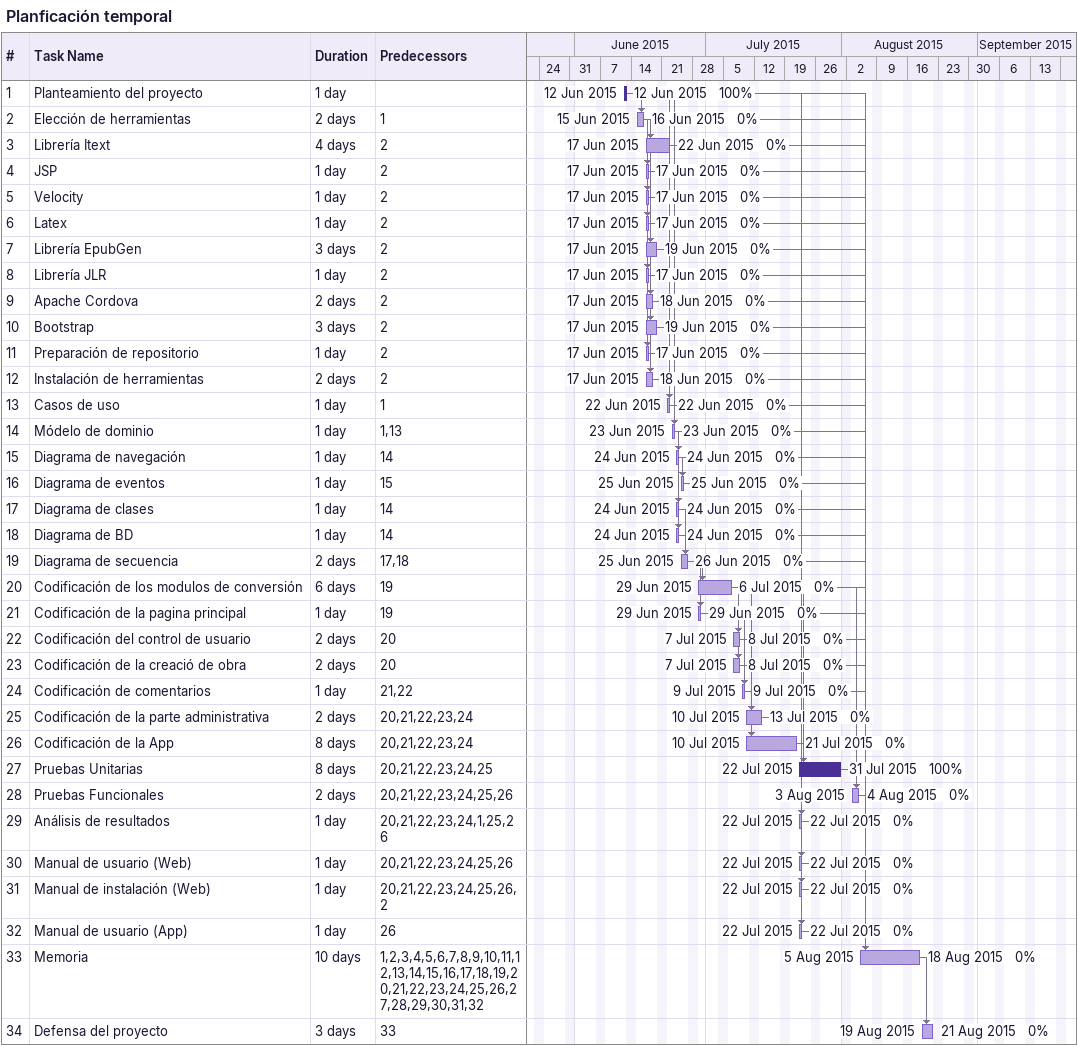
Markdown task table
Planficación temporal

| ID | Task | Duration | Start | Finish | Predecessors | % complete |
|---|---|---|---|---|---|---|
| 1 | Planteamiento del proyecto | 1d | 2015-06-12 | 2015-06-12 |  | 100 |
| 2 | Elección de herramientas | 2d | 2015-06-15 | 2015-06-16 | 1 | 0 |
| 3 | Librería Itext | 4d | 2015-06-17 | 2015-06-22 | 2 | 0 |
| 4 | JSP | 1d | 2015-06-17 | 2015-06-17 | 2 | 0 |
| 5 | Velocity | 1d | 2015-06-17 | 2015-06-17 | 2 | 0 |
| 6 | Latex | 1d | 2015-06-17 | 2015-06-17 | 2 | 0 |
| 7 | Librería EpubGen | 3d | 2015-06-17 | 2015-06-19 | 2 | 0 |
| 8 | Librería JLR | 1d | 2015-06-17 | 2015-06-17 | 2 | 0 |
| 9 | Apache Cordova | 2d | 2015-06-17 | 2015-06-18 | 2 | 0 |
| 10 | Bootstrap | 3d | 2015-06-17 | 2015-06-19 | 2 | 0 |
| 11 | Preparación de repositorio | 1d | 2015-06-17 | 2015-06-17 | 2 | 0 |
| 12 | Instalación de herramientas | 2d | 2015-06-17 | 2015-06-18 | 2 | 0 |
| 13 | Casos de uso | 1d | 2015-06-22 | 2015-06-22 | 1 | 0 |
| 14 | Módelo de dominio | 1d | 2015-06-23 | 2015-06-23 | 1, 13 | 0 |
| 15 | Diagrama de navegación | 1d | 2015-06-24 | 2015-06-24 | 14 | 0 |
| 16 | Diagrama de eventos | 1d | 2015-06-25 | 2015-06-25 | 15 | 0 |
| 17 | Diagrama de clases | 1d | 2015-06-24 | 2015-06-24 | 14 | 0 |
| 18 | Diagrama de BD | 1d | 2015-06-24 | 2015-06-24 | 14 | 0 |
| 19 | Diagrama de secuencia | 2d | 2015-06-25 | 2015-06-26 | 17, 18 | 0 |
| 20 | Codificación de los modulos de conversión | 6d | 2015-06-29 | 2015-07-06 | 19 | 0 |
| 21 | Codificación de la pagina principal | 1d | 2015-06-29 | 2015-06-29 | 19 | 0 |
| 22 | Codificación del control de usuario | 2d | 2015-07-07 | 2015-07-08 | 20 | 0 |
| 23 | Codificación de la creació de obra | 2d | 2015-07-07 | 2015-07-08 | 20 | 0 |
| 24 | Codificación de comentarios | 1d | 2015-07-09 | 2015-07-09 | 21, 22 | 0 |
| 25 | Codificación de la parte administrativa | 2d | 2015-07-10 | 2015-07-13 | 20, 21, 22, 23, 24 | 0 |
| 26 | Codificación de la App | 8d | 2015-07-10 | 2015-07-21 | 20, 21, 22, 23, 24 | 0 |
| 27 | Pruebas Unitarias | 8d | 2015-07-22 | 2015-07-31 | 20, 21, 22, 23, 24, 25 | 100 |
| 28 | Pruebas Funcionales | 2d | 2015-08-03 | 2015-08-04 | 20, 21, 22, 23, 24, 25, 26 | 0 |
| 29 | Análisis de resultados | 1d | 2015-07-22 | 2015-07-22 | 20, 21, 22, 23, 24, 1, 25, 26 | 0 |
| 30 | Manual de usuario (Web) | 1d | 2015-07-22 | 2015-07-22 | 20, 21, 22, 23, 24, 25, 26 | 0 |
| 31 | Manual de instalación (Web) | 1d | 2015-07-22 | 2015-07-22 | 20, 21, 22, 23, 24, 25, 26, 2 | 0 |
| 32 | Manual de usuario (App) | 1d | 2015-07-22 | 2015-07-22 | 26 | 0 |
| 33 | Memoria | 10d | 2015-08-05 | 2015-08-18 | 1, 2, 3, 4, 5, 6, 7, 8, 9, 10, 11, 12, 13, 14, 15, 16, 17, 18, 19, 20, 21, 22, 23, 24, 25, 26, 27, 28, 29, 30, 31, 32 | 0 |
| 34 | Defensa del proyecto | 3d | 2015-08-19 | 2015-08-21 | 33 | 0 |
